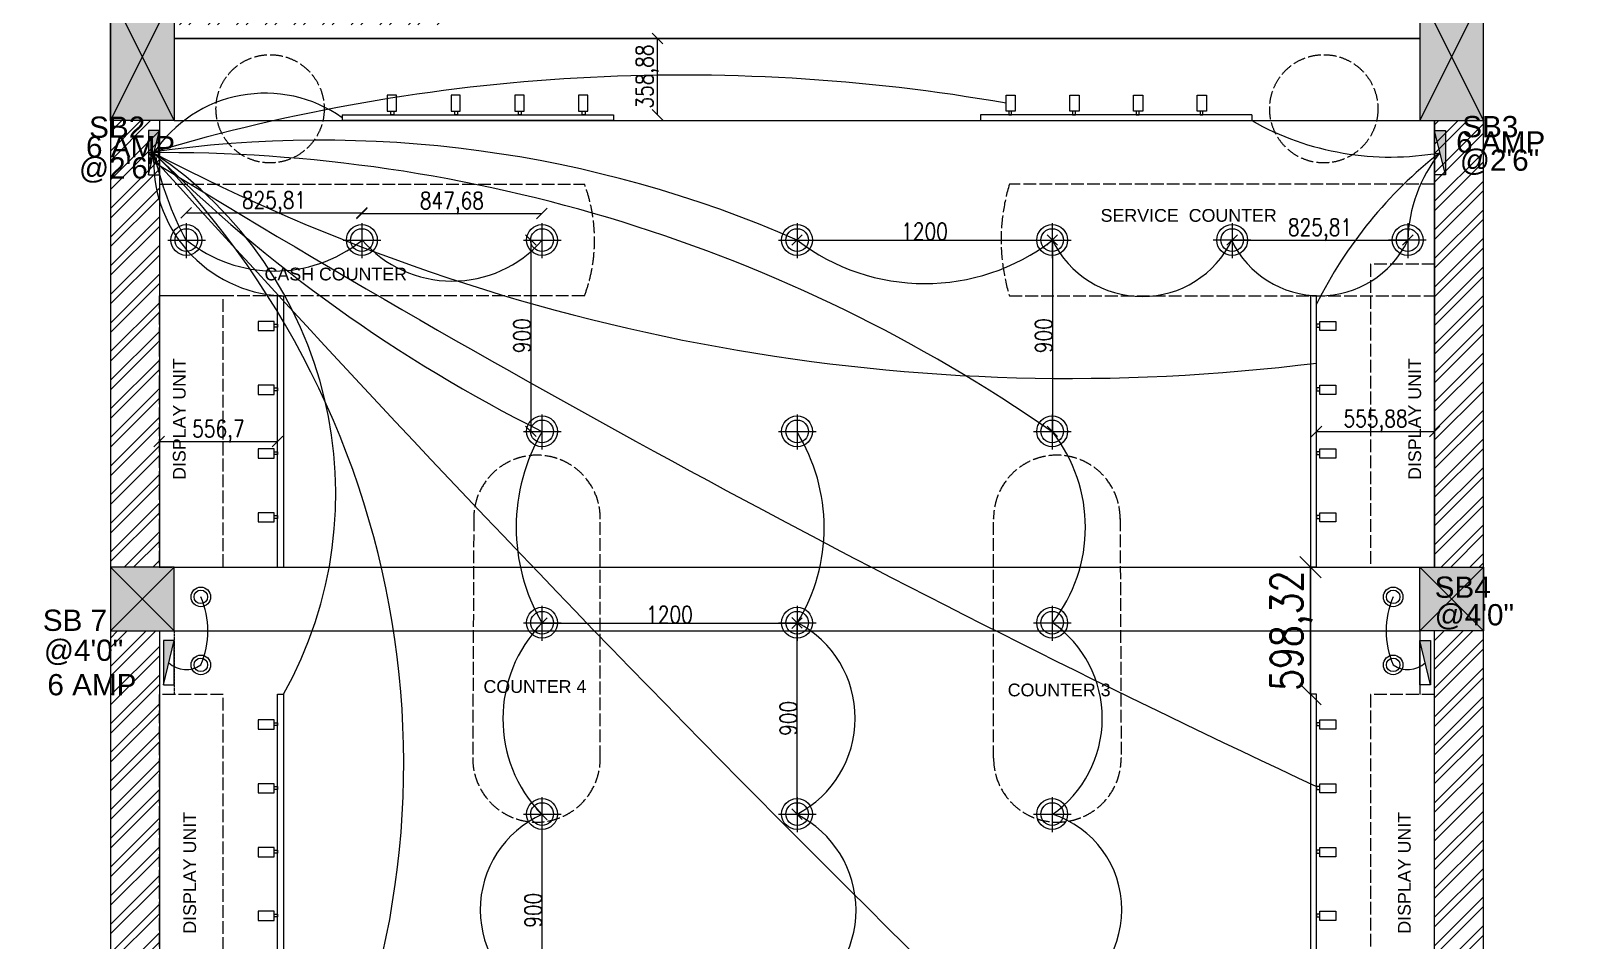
# Model space of a CAD drawing. Header units: millimetres. Extents: x 1926 to 160733, y 10813 to 39285.
# Drawn here: x 120307 to 127600, y 25668 to 29948 of the extents above; entities that cross this region are included whole.
import ezdxf

# ---------------------------------------------------------------- set-up
doc = ezdxf.new("R2010")
doc.units = ezdxf.units.MM
doc.linetypes.add('ACAD_ISO02W100', pattern=[15, 12, -3])
doc.layers.get('Defpoints').update_dxf_attribs({"lineweight": 0})
for name, color, linetype, lineweight in [('celling', 30, 'Continuous', 0), ('COLOUNM', 7, 'Continuous', 0), ('furn 2', 253, 'ACAD_ISO02W100', 0), ('hatch', 7, 'Continuous', 0), ('TEXT', 7, 'Continuous', 5), ('txt', 5, 'Continuous', 0), ('wall', 250, 'Continuous', 0), ('wire', 84, 'Continuous', 0)]:
    doc.layers.add(name, color=color, linetype=linetype, lineweight=lineweight)
doc.styles.add('DIM_FONT', font='SIMPLEX.shx', dxfattribs={"width": 0.8})
doc.styles.get("Standard").update_dxf_attribs({"font": 'arial.ttf'})
doc.dimstyles.new('ISO-25', dxfattribs={"dimtxt": 2.5, "dimasz": 2.5, "dimexe": 1.25, "dimexo": 0.625, "dimtad": 1, "dimtxsty": 'Standard', "dimcen": 2.5, "dimadec": 0, "dimazin": 0, "dimtfac": 1, "dimtmove": 0, "dimatfit": 3, "dimfxl": 1, "dimarcsym": 0})

# ---------------------------------------------------------------- blocks, each defined once
blk = doc.blocks.new('_Oblique')
at = {"color": 0, "linetype": 'ByBlock', "lineweight": -2}
blk.add_line((-0.5, -0.5), (0.5, 0.5), dxfattribs=at)
blk = doc.blocks.new('*D191')
at = {"color": 0, "lineweight": 0, "transparency": 16777216}
blk.add_line((121037.7, 29092), (121863.5, 29092), dxfattribs=at)
at = {"layer": 'Defpoints', "color": 0, "transparency": 16777216}
for p in [(121863.5, 29092), (121037.7, 28964.8), (121863.5, 28964.8)]:
    blk.add_point(p, dxfattribs=at)
at = {"color": 0, "lineweight": 0, "transparency": 16777216, "xscale": 50, "yscale": 50, "zscale": 50, "rotation": 180}
blk.add_blockref('_Oblique', (121037.7, 29092), dxfattribs=at)
at = {"color": 0, "lineweight": 0, "transparency": 16777216, "xscale": 50, "yscale": 50, "zscale": 50}
blk.add_blockref('_Oblique', (121863.5, 29092), dxfattribs=at)
at = {"color": 0, "transparency": 16777216, "insert": (121450.6, 29140.2), "char_height": 80, "attachment_point": 5, "style": 'DIM_FONT'}
blk.add_mtext('825,81', dxfattribs=at)
blk = doc.blocks.new('*D192')
at = {"color": 0, "lineweight": 0, "transparency": 16777216}
blk.add_line((121863.5, 29089.8), (122711.2, 29089.8), dxfattribs=at)
at = {"layer": 'Defpoints', "color": 0, "transparency": 16777216}
for p in [(122711.2, 29089.8), (121863.5, 28964.8), (122711.2, 28964.8)]:
    blk.add_point(p, dxfattribs=at)
at = {"color": 0, "lineweight": 0, "transparency": 16777216, "xscale": 50, "yscale": 50, "zscale": 50, "rotation": 180}
blk.add_blockref('_Oblique', (121863.5, 29089.8), dxfattribs=at)
at = {"color": 0, "lineweight": 0, "transparency": 16777216, "xscale": 50, "yscale": 50, "zscale": 50}
blk.add_blockref('_Oblique', (122711.2, 29089.8), dxfattribs=at)
at = {"color": 0, "transparency": 16777216, "insert": (122287.3, 29138), "char_height": 80, "attachment_point": 5, "style": 'DIM_FONT'}
blk.add_mtext('847,68', dxfattribs=at)
blk = doc.blocks.new('*D324')
at = {"color": 0, "lineweight": 0, "transparency": 16777216}
blk.add_line((120910.4, 28016.9), (121467.1, 28016.9), dxfattribs=at)
at = {"layer": 'Defpoints', "color": 0, "transparency": 16777216}
for p in [(120910.4, 28064.6), (121467.1, 28064.4), (121467.1, 28016.9)]:
    blk.add_point(p, dxfattribs=at)
at = {"color": 0, "lineweight": 0, "transparency": 16777216, "xscale": 50, "yscale": 50, "zscale": 50, "rotation": 180}
blk.add_blockref('_Oblique', (120910.4, 28016.9), dxfattribs=at)
at = {"color": 0, "lineweight": 0, "transparency": 16777216, "xscale": 50, "yscale": 50, "zscale": 50}
blk.add_blockref('_Oblique', (121467.1, 28016.9), dxfattribs=at)
at = {"color": 0, "transparency": 16777216, "insert": (121188.7, 28065.2), "char_height": 80, "attachment_point": 5, "style": 'DIM_FONT'}
blk.add_mtext('556,7', dxfattribs=at)
blk = doc.blocks.new('*D193')
at = {"color": 0, "lineweight": 0, "transparency": 16777216}
blk.add_line((122658.4, 28964.8), (122658.4, 28064.8), dxfattribs=at)
at = {"layer": 'Defpoints', "color": 0, "transparency": 16777216}
for p in [(122711.2, 28964.8), (122658.4, 28064.8), (122711.2, 28064.8)]:
    blk.add_point(p, dxfattribs=at)
at = {"color": 0, "lineweight": 0, "transparency": 16777216, "xscale": 50, "yscale": 50, "zscale": 50}
for p, rotation in [((122658.4, 28964.8), 90), ((122658.4, 28064.8), 270)]:
    blk.add_blockref('_Oblique', p, dxfattribs=dict(at, rotation=rotation))
at = {"color": 0, "transparency": 16777216, "insert": (122617.8, 28514.8), "char_height": 80, "attachment_point": 5, "rotation": 90, "style": 'DIM_FONT'}
blk.add_mtext('900', dxfattribs=at)
blk = doc.blocks.new('*D325')
at = {"color": 0, "lineweight": 0, "transparency": 16777216}
blk.add_line((122711.2, 27162.2), (123911.2, 27162.2), dxfattribs=at)
at = {"layer": 'Defpoints', "color": 0, "transparency": 16777216}
for p in [(122711.2, 27164.8), (123911.2, 27164.8), (123911.2, 27162.2)]:
    blk.add_point(p, dxfattribs=at)
at = {"color": 0, "lineweight": 0, "transparency": 16777216, "xscale": 50, "yscale": 50, "zscale": 50, "rotation": 180}
blk.add_blockref('_Oblique', (122711.2, 27162.2), dxfattribs=at)
at = {"color": 0, "lineweight": 0, "transparency": 16777216, "xscale": 50, "yscale": 50, "zscale": 50}
blk.add_blockref('_Oblique', (123911.2, 27162.2), dxfattribs=at)
at = {"color": 0, "transparency": 16777216, "insert": (123311.2, 27202.8), "char_height": 80, "attachment_point": 5, "style": 'DIM_FONT'}
blk.add_mtext('1200', dxfattribs=at)
blk = doc.blocks.new('*D326')
at = {"color": 0, "lineweight": 0, "transparency": 16777216}
blk.add_line((125112.5, 28964.8), (125112.5, 28064.8), dxfattribs=at)
at = {"layer": 'Defpoints', "color": 0, "transparency": 16777216}
for p in [(125112.5, 28964.8), (125112.5, 28064.8), (125112.5, 28064.8)]:
    blk.add_point(p, dxfattribs=at)
at = {"color": 0, "lineweight": 0, "transparency": 16777216, "xscale": 50, "yscale": 50, "zscale": 50}
for p, rotation in [((125112.5, 28964.8), 90), ((125112.5, 28064.8), 270)]:
    blk.add_blockref('_Oblique', p, dxfattribs=dict(at, rotation=rotation))
at = {"color": 0, "transparency": 16777216, "insert": (125071.9, 28514.8), "char_height": 80, "attachment_point": 5, "rotation": 90, "style": 'DIM_FONT'}
blk.add_mtext('900', dxfattribs=at)
blk = doc.blocks.new('*D327')
at = {"color": 0, "lineweight": 0, "transparency": 16777216}
blk.add_line((125958.8, 28964.8), (126784.7, 28964.8), dxfattribs=at)
at = {"layer": 'Defpoints', "color": 0, "transparency": 16777216}
for p in [(125958.8, 28962.2), (126784.7, 28964.8), (126784.7, 28962.2)]:
    blk.add_point(p, dxfattribs=at)
at = {"color": 0, "lineweight": 0, "transparency": 16777216, "xscale": 50, "yscale": 50, "zscale": 50, "rotation": 180}
blk.add_blockref('_Oblique', (125958.8, 28964.8), dxfattribs=at)
at = {"color": 0, "lineweight": 0, "transparency": 16777216, "xscale": 50, "yscale": 50, "zscale": 50}
blk.add_blockref('_Oblique', (126784.7, 28964.8), dxfattribs=at)
at = {"color": 0, "transparency": 16777216, "insert": (126371.8, 29013), "char_height": 80, "attachment_point": 5, "style": 'DIM_FONT'}
blk.add_mtext('825,81', dxfattribs=at)
blk = doc.blocks.new('*D328')
at = {"color": 0, "lineweight": 0, "transparency": 16777216}
blk.add_line((126355.3, 28064.4), (126911.2, 28064.4), dxfattribs=at)
at = {"layer": 'Defpoints', "color": 0, "transparency": 16777216}
for p in [(126355.3, 28064.4), (126911.2, 28064.4), (126911.2, 28064.4)]:
    blk.add_point(p, dxfattribs=at)
at = {"color": 0, "lineweight": 0, "transparency": 16777216, "xscale": 50, "yscale": 50, "zscale": 50, "rotation": 180}
blk.add_blockref('_Oblique', (126355.3, 28064.4), dxfattribs=at)
at = {"color": 0, "lineweight": 0, "transparency": 16777216, "xscale": 50, "yscale": 50, "zscale": 50}
blk.add_blockref('_Oblique', (126911.2, 28064.4), dxfattribs=at)
at = {"color": 0, "transparency": 16777216, "insert": (126633.2, 28112.6), "char_height": 80, "attachment_point": 5, "style": 'DIM_FONT'}
blk.add_mtext('555,88', dxfattribs=at)
blk = doc.blocks.new('*D329')
at = {"color": 0, "lineweight": 0, "transparency": 16777216}
blk.add_line((122711.2, 26262.2), (122711.2, 25362.2), dxfattribs=at)
at = {"layer": 'Defpoints', "color": 0, "transparency": 16777216}
for p in [(122711.2, 26262.2), (122711.2, 25362.2), (122711.2, 25362.2)]:
    blk.add_point(p, dxfattribs=at)
at = {"color": 0, "lineweight": 0, "transparency": 16777216, "xscale": 50, "yscale": 50, "zscale": 50}
for p, rotation in [((122711.2, 26262.2), 90), ((122711.2, 25362.2), 270)]:
    blk.add_blockref('_Oblique', p, dxfattribs=dict(at, rotation=rotation))
at = {"color": 0, "transparency": 16777216, "insert": (122670.5, 25812.2), "char_height": 80, "attachment_point": 5, "rotation": 90, "style": 'DIM_FONT'}
blk.add_mtext('900', dxfattribs=at)
blk = doc.blocks.new('*D194')
at = {"color": 0, "lineweight": 0, "transparency": 16777216}
blk.add_line((123911.2, 26264.8), (123911.2, 27164.8), dxfattribs=at)
at = {"layer": 'Defpoints', "color": 0, "transparency": 16777216}
for p in [(123911.2, 27164.8), (123911.2, 27164.8), (123911.2, 26264.8)]:
    blk.add_point(p, dxfattribs=at)
at = {"color": 0, "lineweight": 0, "transparency": 16777216, "xscale": 50, "yscale": 50, "zscale": 50}
for p, rotation in [((123911.2, 27164.8), 90), ((123911.2, 26264.8), 270)]:
    blk.add_blockref('_Oblique', p, dxfattribs=dict(at, rotation=rotation))
at = {"color": 0, "transparency": 16777216, "insert": (123870.5, 26714.8), "char_height": 80, "attachment_point": 5, "rotation": 90, "style": 'DIM_FONT'}
blk.add_mtext('900', dxfattribs=at)
blk = doc.blocks.new('*D333')
at = {"color": 0, "lineweight": 0, "transparency": 16777216}
blk.add_line((123911.2, 28964.8), (125111.2, 28964.8), dxfattribs=at)
at = {"layer": 'Defpoints', "color": 0, "transparency": 16777216}
for p in [(123911.2, 28964.8), (125111.2, 28964.8), (125111.2, 28964.8)]:
    blk.add_point(p, dxfattribs=at)
at = {"color": 0, "lineweight": 0, "transparency": 16777216, "xscale": 50, "yscale": 50, "zscale": 50, "rotation": 180}
blk.add_blockref('_Oblique', (123911.2, 28964.8), dxfattribs=at)
at = {"color": 0, "lineweight": 0, "transparency": 16777216, "xscale": 50, "yscale": 50, "zscale": 50}
blk.add_blockref('_Oblique', (125111.2, 28964.8), dxfattribs=at)
at = {"color": 0, "transparency": 16777216, "insert": (124511.2, 29005.4), "char_height": 80, "attachment_point": 5, "style": 'DIM_FONT'}
blk.add_mtext('1200', dxfattribs=at)
blk = doc.blocks.new('*D338')
at = {"color": 0, "lineweight": 0, "transparency": 16777216}
blk.add_line((123255, 29554.3), (123255, 29913.2), dxfattribs=at)
at = {"layer": 'Defpoints', "color": 0, "transparency": 16777216}
for p in [(122480.4, 29913.2), (123255, 29913.2), (122480.4, 29554.3)]:
    blk.add_point(p, dxfattribs=at)
at = {"color": 0, "lineweight": 0, "transparency": 16777216, "xscale": 50, "yscale": 50, "zscale": 50}
for p, rotation in [((123255, 29913.2), 90), ((123255, 29554.3), 270)]:
    blk.add_blockref('_Oblique', p, dxfattribs=dict(at, rotation=rotation))
at = {"color": 0, "transparency": 16777216, "insert": (123206.7, 29733.7), "char_height": 80, "attachment_point": 5, "rotation": 90, "style": 'DIM_FONT'}
blk.add_mtext('358,88', dxfattribs=at)
blk = doc.blocks.new('*D349')
at = {"color": 0, "lineweight": -2, "transparency": 16777216}
blk.add_line((126327.2, 27426.2), (126327.2, 26827.9), dxfattribs=at)
at = {"layer": 'Defpoints', "color": 0, "transparency": 16777216}
for p in [(126327.2, 27426.2), (126327.2, 26827.9), (126327.2, 26827.9)]:
    blk.add_point(p, dxfattribs=at)
at = {"color": 0, "lineweight": -2, "transparency": 16777216, "xscale": 100, "yscale": 100, "zscale": 100}
for p, rotation in [((126327.2, 27426.2), 90), ((126327.2, 26827.9), 270)]:
    blk.add_blockref('_Oblique', p, dxfattribs=dict(at, rotation=rotation))
at = {"color": 0, "transparency": 16777216, "insert": (126237.3, 27127.1), "char_height": 150, "attachment_point": 5, "rotation": 90, "style": 'DIM_FONT'}
blk.add_mtext('598,32', dxfattribs=at)

msp = doc.modelspace()

# ---------------------------------------------------------------- hatches: boundary and pattern name
at = {"layer": 'hatch', "linetype": 'Continuous', "ltscale": 3, "true_color": 0xc7c8ca}
h = msp.add_hatch(dxfattribs=at)
h.set_pattern_fill('ANSI32', color=9, scale=10)
h.set_pattern_definition([(45, (-1042658.48, 18299.64), (-67.351921, 67.351921), []), (45, (-1042613.58, 18299.64), (-67.351921, 67.351921), [])])
h.paths.add_polyline_path([(127141.171, 31926.232), (126911.171, 31926.232), (126911.171, 30126.232), (127141.171, 30126.232)])
h.paths.add_polyline_path([(122261.171, 31926.232), (122111.171, 31926.232), (122111.171, 30876.232), (122261.171, 30876.232)])
h.paths.add_polyline_path([(120911.171, 31926.232), (120681.171, 31926.232), (120681.171, 30126.232), (120911.171, 30126.232)])
h.paths.add_polyline_path([(122261.171, 30126.232), (120981.171, 30126.232), (120981.171, 29976.232), (122261.171, 29976.232)])
h.paths.add_polyline_path([(120911.171, 29526.232), (120681.171, 29526.232), (120681.171, 27426.232), (120911.171, 27426.232)])
h.paths.add_polyline_path([(120911.171, 27126.232), (120681.171, 27126.232), (120681.171, 25026.232), (120911.171, 25026.232)])
h.paths.add_polyline_path([(127141.171, 27126.232), (126911.171, 27126.232), (126911.171, 25026.232), (127141.171, 25026.232)])
h.paths.add_polyline_path([(120911.171, 24426.232), (120681.171, 24426.232), (120681.171, 22926.232), (120911.171, 22926.232)])
h.paths.add_polyline_path([(127141.171, 24426.232), (126911.171, 24426.232), (126911.171, 22926.232), (127141.171, 22926.232)])
h.paths.add_polyline_path([(127141.171, 29526.232), (126911.171, 29526.232), (126911.171, 27426.232), (127141.171, 27426.232)])
h.paths.add_polyline_path([(121196.786, 30828.781), (122004.753, 30828.781), (122004.753, 31299.653), (121196.786, 31299.653)], flags=9)
h.paths.add_polyline_path([(117865.473, 12656.425), (125838.119, 12656.425), (125838.119, 13377.673), (117865.473, 13377.673)], flags=9)
h.paths.add_polyline_path([(127185.775, 29717.371), (127598.428, 29717.371), (127598.428, 30026.478), (127185.775, 30026.478)], flags=9)
h.paths.add_polyline_path([(127185.775, 27132.34), (127598.428, 27132.34), (127598.428, 27441.446), (127185.775, 27441.446)], flags=9)
h.paths.add_polyline_path([(127185.775, 24617.371), (127598.428, 24617.371), (127598.428, 24926.478), (127185.775, 24926.478)], flags=9)
h.paths.add_polyline_path([(120256.303, 29717.371), (120668.957, 29717.371), (120668.957, 30026.478), (120256.303, 30026.478)], flags=9)
h.paths.add_polyline_path([(120256.303, 27132.34), (120668.957, 27132.34), (120668.957, 27441.446), (120256.303, 27441.446)], flags=9)
h.paths.add_polyline_path([(119252.224, 10813.117), (128496.866, 10813.117), (128496.866, 11901.803), (119252.224, 11901.803)], flags=9)
h.paths.add_polyline_path([(133123.4, 11504.023), (133602.061, 11504.023), (133602.061, 12223.898), (133123.4, 12223.898)], flags=9)
h.paths.add_polyline_path([(117766.836, 13420.952), (125904.773, 13420.952), (125904.773, 14509.638), (117766.836, 14509.638)], flags=9)
h.paths.add_polyline_path([(115729.469, 12843.246), (116600.805, 12843.246), (116600.805, 14282.683), (115729.469, 14282.683)], flags=9)
h.paths.add_polyline_path([(116594.011, 13005.642), (117679.094, 13005.642), (117679.094, 14094.328), (116594.011, 14094.328)], flags=9)
h.paths.add_polyline_path([(124967.514, 20336.578), (126388.237, 20336.578), (126388.237, 20783.641), (124967.514, 20783.641)], flags=9)
h.paths.add_polyline_path([(121709.011, 17879.395), (123129.734, 17879.395), (123129.734, 18326.458), (121709.011, 18326.458)], flags=9)
h.paths.add_polyline_path([(123246.614, 27956.008), (125308.14, 27956.008), (125308.14, 28897.837), (123246.614, 28897.837)], flags=9)
h.paths.add_polyline_path([(131527.587, 21173.094), (132933.462, 21173.094), (132933.462, 21620.156), (131527.587, 21620.156)], flags=9)
h.paths.add_polyline_path([(131323.13, 18289.92), (133238.108, 18289.92), (133238.108, 18736.982), (131323.13, 18736.982)], flags=9)
h.paths.add_polyline_path([(120256.303, 24617.371), (120668.957, 24617.371), (120668.957, 24926.478), (120256.303, 24926.478)], flags=9)
h.paths.add_polyline_path([(128409.183, 26478.202), (130113.566, 26478.202), (130113.566, 27424.414), (128409.183, 27424.414)], flags=9)
h.paths.add_polyline_path([(118065.515, 26478.202), (119578.827, 26478.202), (119578.827, 27424.414), (118065.515, 27424.414)], flags=9)
h.paths.add_polyline_path([(124181.25, 22544.45), (124591.38, 22544.45), (124591.38, 22963.281), (124181.25, 22963.281)], flags=9)
h.paths.add_polyline_path([(121811.171, 32156.232), (121811.171, 31926.232), (127141.171, 31926.232), (130833.284, 31926.232), (130833.284, 32156.232)])
h.paths.add_polyline_path([(119781.171, 31926.232), (119781.171, 32156.232), (116989.059, 32156.232), (116989.059, 31926.232)])
h.paths.add_polyline_path([(120381.171, 32156.232), (120381.171, 31926.232), (121211.171, 31926.232), (121211.171, 32156.232)])
at = {"layer": 'TEXT', "true_color": 0xed1f24}
h = msp.add_hatch(color=240, dxfattribs=at)
h.dxf.hatch_style = 1
h.paths.add_polyline_path([(120911.171, 29479.704), (120859.972, 29479.704), (120859.972, 29271.298)])
h = msp.add_hatch(color=240, dxfattribs=at)
h.dxf.hatch_style = 1
h.paths.add_polyline_path([(126961.714, 29271.298), (126961.714, 29479.704), (126910.515, 29479.704)])
h = msp.add_hatch(color=240, dxfattribs=at)
h.dxf.hatch_style = 1
h.paths.add_polyline_path([(120981.171, 27080.628), (120929.972, 27080.628), (120929.972, 26872.221)])
h = msp.add_hatch(color=240, dxfattribs=at)
h.dxf.hatch_style = 1
h.paths.add_polyline_path([(126892.371, 26872.221), (126892.371, 27080.628), (126841.171, 27080.628)])
at = {"layer": 'wall', "true_color": 0xc7c8ca}
h = msp.add_hatch(color=9, dxfattribs=at)
h.dxf.hatch_style = 1
h.paths.add_polyline_path([(127141.171, 30126.232), (126841.171, 30126.232), (126841.171, 29526.232), (127141.171, 29526.232)])
h.paths.add_polyline_path([(120981.171, 30126.232), (120681.171, 30126.232), (120681.171, 29526.232), (120981.171, 29526.232)])
h.paths.add_polyline_path([(120981.171, 27426.232), (120681.171, 27426.232), (120681.171, 27126.232), (120981.171, 27126.232)])
h.paths.add_polyline_path([(127141.171, 27426.232), (126841.171, 27426.232), (126841.171, 27126.232), (127141.171, 27126.232)])
h.paths.add_polyline_path([(127141.171, 25026.232), (126841.171, 25026.232), (126841.171, 24426.232), (127141.171, 24426.232)])
h.paths.add_polyline_path([(120981.171, 25026.232), (120681.171, 25026.232), (120681.171, 24426.232), (120981.171, 24426.232)])

# ---------------------------------------------------------------- linework, layer by layer
msp.add_line((120982.093, 29913.168), (126839.593, 29913.168))
at = {"layer": 'celling'}
for p, q in [((121037.688, 29044.668), (121037.688, 28879.679)), ((121863.496, 29044.668), (121863.496, 28879.679)), ((122711.171, 29044.668), (122711.171, 28879.679)), ((123911.171, 29044.668), (123911.171, 28879.679)), ((125111.171, 29044.668), (125111.171, 28879.679)), ((125958.847, 29044.668), (125958.847, 28879.679)), ((126784.654, 29044.668), (126784.654, 28879.679)), ((120950.551, 28964.766), (121127.543, 28964.766)), ((121776.358, 28964.766), (121953.351, 28964.766)), ((122624.034, 28964.766), (122801.026, 28964.766)), ((123824.034, 28964.766), (124001.026, 28964.766)), ((125024.034, 28964.766), (125201.026, 28964.766)), ((126045.984, 28964.766), (125868.992, 28964.766)), ((126871.792, 28964.766), (126694.8, 28964.766)), ((122711.171, 28144.668), (122711.171, 27979.679)), ((123911.171, 28144.668), (123911.171, 27979.679)), ((125111.171, 28144.668), (125111.171, 27979.679)), ((122624.034, 28064.766), (122801.026, 28064.766)), ((123824.034, 28064.766), (124001.026, 28064.766)), ((125024.034, 28064.766), (125201.026, 28064.766)), ((122711.171, 27244.668), (122711.171, 27079.679)), ((123911.171, 27244.668), (123911.171, 27079.679)), ((125111.171, 27244.668), (125111.171, 27079.679)), ((122624.034, 27164.766), (122801.026, 27164.766)), ((123824.034, 27164.766), (124001.026, 27164.766)), ((125024.034, 27164.766), (125201.026, 27164.766)), ((122711.171, 26344.668), (122711.171, 26179.679)), ((123911.171, 26344.668), (123911.171, 26179.679)), ((125111.171, 26344.668), (125111.171, 26179.679)), ((122624.034, 26264.766), (122801.026, 26264.766)), ((123824.034, 26264.766), (124001.026, 26264.766)), ((125024.034, 26264.766), (125201.026, 26264.766))]:
    msp.add_line(p, q, dxfattribs=at)
for centre, radius in [((121038.138, 28964.766), 72.661), ((121863.945, 28964.766), 72.661), ((122711.621, 28964.766), 72.661), ((123911.621, 28964.766), 72.661), ((125111.621, 28964.766), 72.661), ((125958.397, 28964.766), 72.661), ((126784.205, 28964.766), 72.661), ((121038.138, 28964.766), 53.234), ((121863.945, 28964.766), 53.234), ((122711.621, 28964.766), 53.234), ((123911.621, 28964.766), 53.234), ((125111.621, 28964.766), 53.234), ((125958.397, 28964.766), 53.234), ((126784.205, 28964.766), 53.234), ((122711.621, 28064.766), 72.661), ((122711.621, 28064.766), 53.234), ((123911.621, 28064.766), 72.661), ((123911.621, 28064.766), 53.234), ((125111.621, 28064.766), 72.661), ((125111.621, 28064.766), 53.234), ((121106.242, 27286.143), 46.08), ((121106.242, 27286.143), 31.83), ((126716.1, 27286.143), 46.08), ((126716.1, 27286.143), 31.83), ((122711.621, 27164.766), 72.661), ((122711.621, 27164.766), 53.234), ((123911.621, 27164.766), 72.661), ((123911.621, 27164.766), 53.234), ((125111.621, 27164.766), 72.661), ((125111.621, 27164.766), 53.234), ((121106.242, 26966.322), 46.08), ((121106.242, 26966.322), 31.83), ((126716.1, 26966.322), 46.08), ((126716.1, 26966.322), 31.83), ((122711.621, 26264.766), 72.661), ((123911.621, 26264.766), 72.661), ((125111.621, 26264.766), 72.661), ((122711.621, 26264.766), 53.234), ((123911.621, 26264.766), 53.234), ((125111.621, 26264.766), 53.234)]:
    msp.add_circle(centre, radius, dxfattribs=at)
at = {"layer": 'COLOUNM'}
for points in [[(120681.171, 30126.232), (120981.171, 30126.232), (120981.171, 29526.232), (120681.171, 29526.232)], [(127141.171, 30126.232), (126841.171, 30126.232), (126841.171, 29526.232), (127141.171, 29526.232)], [(120681.171, 27126.232), (120981.171, 27126.232), (120981.171, 27426.232), (120681.171, 27426.232)], [(127141.171, 27126.232), (126841.171, 27126.232), (126841.171, 27426.232), (127141.171, 27426.232)]]:
    msp.add_lwpolyline(points, close=True, dxfattribs=at)
at = {"layer": 'furn 2', "ltscale": 5}
for p, q in [((120910.369, 29227.008), (122911.483, 29227.008)), ((126911.317, 29227.008), (124910.203, 29227.008)), ((126911.317, 28851.645), (126610.074, 28851.645)), ((126610.074, 28851.645), (126610.074, 27426.722)), ((122911.483, 28702.525), (120910.369, 28702.525)), ((124910.203, 28702.525), (126911.317, 28702.525)), ((126610.074, 27426.722), (126911.317, 27426.722)), ((126911.317, 26826.617), (126610.074, 26826.617)), ((126610.074, 26826.617), (126610.074, 25026.331))]:
    msp.add_line(p, q, dxfattribs=at)
at = {"layer": 'furn 2'}
msp.add_line((120981.171, 27126.232), (120981.171, 26826.617), dxfattribs=at)
at = {"layer": 'furn 2', "ltscale": 5}
for points in [[(121211.612, 28702.525), (120910.354, 28702.525), (120910.354, 27426.722), (121211.612, 27426.722)], [(121211.597, 26826.617), (120910.354, 26826.617), (120910.354, 25026.331), (121211.597, 25026.331)]]:
    msp.add_lwpolyline(points, close=True, dxfattribs=at)
for points in [[(122390.269, 27655.017), (122385.499, 26527.77, 1.00397594), (122985.604, 26527.77), (122985.625, 27655.017)], [(125431.418, 27655.017), (125436.187, 26527.77, -1.00397594), (124836.082, 26527.77), (124836.061, 27655.017)]]:
    msp.add_lwpolyline(points, format="xyb", dxfattribs=at)
for centre in [(121432.117, 29581.993), (126389.569, 29581.993)]:
    msp.add_circle(centre, 254.528, dxfattribs=at)
for centre, radius, start, end in [((122206.279, 28964.766), 752.386, 339.6015365, 20.3984635), ((125779.591, 28964.766), 908.079, 163.2146246, 196.7853754), ((122687.947, 27655.017), 297.678, 359.3133784, 180.6866216), ((125133.739, 27655.017), 297.678, 359.3133784, 180.6866216)]:
    msp.add_arc(centre, radius, start, end, dxfattribs=at)
at = {"layer": 'TEXT'}
for p, q in [((120859.972, 29271.298), (120911.171, 29479.704)), ((126961.714, 29271.298), (126910.515, 29479.704)), ((120929.972, 26872.221), (120981.171, 27080.628)), ((126841.171, 27126.232), (126841.171, 26826.617)), ((126892.371, 26872.221), (126841.171, 27080.628))]:
    msp.add_line(p, q, dxfattribs=at)
for points in [[(120911.171, 29479.704), (120859.972, 29479.704), (120859.972, 29271.298), (120911.171, 29271.298)], [(126910.515, 29479.704), (126961.714, 29479.704), (126961.714, 29271.298), (126910.515, 29271.298)], [(120981.171, 27080.628), (120929.972, 27080.628), (120929.972, 26872.221), (120981.171, 26872.221)], [(126841.171, 27080.628), (126892.371, 27080.628), (126892.371, 26872.221), (126841.171, 26872.221)]]:
    msp.add_lwpolyline(points, close=True, dxfattribs=at)
msp.add_arc((127475.096, 28943.457), 690.77, 141.2845411, 178.2321768, dxfattribs=at)
at = {"layer": 'txt'}
for p, q in [((121771.383, 29554.293), (121771.383, 29526.232)), ((126050.304, 29554.293), (126050.304, 29526.232)), ((121467.054, 27426.232), (121495.115, 27426.232)), ((126355.289, 27426.232), (126327.228, 27426.232))]:
    msp.add_line(p, q, dxfattribs=at)
for points in [[(122027.074, 29570.218), (122027.074, 29645.928), (121983.694, 29645.928), (121983.694, 29570.218)], [(122327.074, 29570.218), (122327.074, 29645.928), (122283.694, 29645.928), (122283.694, 29570.218)], [(122627.074, 29570.218), (122627.074, 29645.928), (122583.694, 29645.928), (122583.694, 29570.218)], [(122927.074, 29570.218), (122927.074, 29645.928), (122883.694, 29645.928), (122883.694, 29570.218)], [(124894.612, 29570.218), (124894.612, 29645.928), (124937.992, 29645.928), (124937.992, 29570.218)], [(125194.612, 29570.218), (125194.612, 29645.928), (125237.992, 29645.928), (125237.992, 29570.218)], [(125494.612, 29570.218), (125494.612, 29645.928), (125537.992, 29645.928), (125537.992, 29570.218)], [(125794.612, 29570.218), (125794.612, 29645.928), (125837.992, 29645.928), (125837.992, 29570.218)], [(122014.131, 29570.218), (122014.131, 29554.293), (122000.62, 29554.293), (122000.62, 29570.218)], [(122314.131, 29570.218), (122314.131, 29554.293), (122300.62, 29554.293), (122300.62, 29570.218)], [(122614.131, 29570.218), (122614.131, 29554.293), (122600.62, 29554.293), (122600.62, 29570.218)], [(122914.131, 29570.218), (122914.131, 29554.293), (122900.62, 29554.293), (122900.62, 29570.218)], [(124907.555, 29570.218), (124907.555, 29554.293), (124921.066, 29554.293), (124921.066, 29570.218)], [(125207.555, 29570.218), (125207.555, 29554.293), (125221.066, 29554.293), (125221.066, 29570.218)], [(125507.555, 29570.218), (125507.555, 29554.293), (125521.066, 29554.293), (125521.066, 29570.218)], [(125807.555, 29570.218), (125807.555, 29554.293), (125821.066, 29554.293), (125821.066, 29570.218)], [(121451.129, 28581.924), (121375.419, 28581.924), (121375.419, 28538.544), (121451.129, 28538.544)], [(121451.129, 28568.981), (121467.054, 28568.981), (121467.054, 28555.47), (121451.129, 28555.47)], [(126371.214, 28568.981), (126355.289, 28568.981), (126355.289, 28555.47), (126371.214, 28555.47)], [(126371.214, 28581.924), (126446.924, 28581.924), (126446.924, 28538.544), (126371.214, 28538.544)], [(121451.129, 28281.924), (121375.419, 28281.924), (121375.419, 28238.544), (121451.129, 28238.544)], [(121451.129, 28268.981), (121467.054, 28268.981), (121467.054, 28255.47), (121451.129, 28255.47)], [(126371.214, 28268.981), (126355.289, 28268.981), (126355.289, 28255.47), (126371.214, 28255.47)], [(126371.214, 28281.924), (126446.924, 28281.924), (126446.924, 28238.544), (126371.214, 28238.544)], [(121451.129, 27981.924), (121375.419, 27981.924), (121375.419, 27938.544), (121451.129, 27938.544)], [(121451.129, 27968.981), (121467.054, 27968.981), (121467.054, 27955.47), (121451.129, 27955.47)], [(126371.214, 27968.981), (126355.289, 27968.981), (126355.289, 27955.47), (126371.214, 27955.47)], [(126371.214, 27981.924), (126446.924, 27981.924), (126446.924, 27938.544), (126371.214, 27938.544)], [(121451.129, 27681.924), (121375.419, 27681.924), (121375.419, 27638.544), (121451.129, 27638.544)], [(121451.129, 27668.981), (121467.054, 27668.981), (121467.054, 27655.47), (121451.129, 27655.47)], [(126371.214, 27668.981), (126355.289, 27668.981), (126355.289, 27655.47), (126371.214, 27655.47)], [(126371.214, 27681.924), (126446.924, 27681.924), (126446.924, 27638.544), (126371.214, 27638.544)], [(121451.129, 26707.308), (121375.419, 26707.308), (121375.419, 26663.928), (121451.129, 26663.928)], [(121451.129, 26694.365), (121467.054, 26694.365), (121467.054, 26680.854), (121451.129, 26680.854)], [(126371.214, 26694.365), (126355.289, 26694.365), (126355.289, 26680.854), (126371.214, 26680.854)], [(126371.214, 26707.308), (126446.924, 26707.308), (126446.924, 26663.928), (126371.214, 26663.928)], [(121451.129, 26407.308), (121375.419, 26407.308), (121375.419, 26363.928), (121451.129, 26363.928)], [(126371.214, 26407.308), (126446.924, 26407.308), (126446.924, 26363.928), (126371.214, 26363.928)], [(121451.129, 26394.365), (121467.054, 26394.365), (121467.054, 26380.854), (121451.129, 26380.854)], [(126371.214, 26394.365), (126355.289, 26394.365), (126355.289, 26380.854), (126371.214, 26380.854)], [(121451.129, 26107.308), (121375.419, 26107.308), (121375.419, 26063.928), (121451.129, 26063.928)], [(126371.214, 26107.308), (126446.924, 26107.308), (126446.924, 26063.928), (126371.214, 26063.928)], [(121451.129, 26094.365), (121467.054, 26094.365), (121467.054, 26080.854), (121451.129, 26080.854)], [(126371.214, 26094.365), (126355.289, 26094.365), (126355.289, 26080.854), (126371.214, 26080.854)], [(121451.129, 25807.308), (121375.419, 25807.308), (121375.419, 25763.928), (121451.129, 25763.928)], [(121451.129, 25794.365), (121467.054, 25794.365), (121467.054, 25780.854), (121451.129, 25780.854)], [(126371.214, 25794.365), (126355.289, 25794.365), (126355.289, 25780.854), (126371.214, 25780.854)], [(126371.214, 25807.308), (126446.924, 25807.308), (126446.924, 25763.928), (126371.214, 25763.928)]]:
    msp.add_lwpolyline(points, close=True, dxfattribs=at)
for points in [[(121771.383, 29554.293), (123047.675, 29554.293), (123047.675, 29526.232), (121771.383, 29526.232)], [(126050.304, 29554.293), (124774.011, 29554.293), (124774.011, 29526.232), (126050.304, 29526.232)], [(121467.054, 27426.232), (121467.054, 28702.525), (121495.115, 28702.525), (121495.115, 27426.232)], [(126355.289, 27426.232), (126355.289, 28702.525), (126327.228, 28702.525), (126327.228, 27426.232)], [(121467.054, 25035.751), (121467.054, 26827.909), (121495.115, 26827.909), (121495.115, 25035.751)], [(126355.289, 25035.751), (126355.289, 26827.909), (126327.228, 26827.909), (126327.228, 25035.751)]]:
    msp.add_lwpolyline(points, dxfattribs=at)
at = {"layer": 'wall'}
for p, q in [((120681.171, 31926.232), (120681.171, 22626.232)), ((127141.171, 22626.232), (127141.171, 31926.232)), ((120681.171, 29526.232), (120981.171, 30126.232)), ((120681.171, 30126.232), (120981.171, 29526.232)), ((126841.171, 29526.232), (127141.171, 30126.232)), ((126841.171, 30126.232), (127141.171, 29526.232)), ((120911.171, 29526.232), (120911.171, 27426.232)), ((120981.171, 29526.232), (126841.171, 29526.232)), ((126911.171, 29526.232), (126911.171, 27426.232)), ((120981.171, 27426.232), (120681.171, 27126.232)), ((120681.171, 27426.232), (120981.171, 27126.232)), ((120981.171, 27426.232), (126841.171, 27426.232)), ((127141.171, 27426.232), (126841.171, 27126.232)), ((126841.171, 27426.232), (127141.171, 27126.232)), ((120981.171, 27126.232), (126841.171, 27126.232))]:
    msp.add_line(p, q, dxfattribs=at)
for points in [[(120911.171, 29526.232), (120911.171, 27426.232)], [(126911.171, 27426.232), (126911.171, 29526.232)], [(120911.171, 27126.232), (120911.171, 25026.232)], [(126911.171, 25026.232), (126911.171, 27126.232)]]:
    msp.add_lwpolyline(points, dxfattribs=at)
at = {"layer": 'wire'}
for centre, radius, start, end in [((123376.496, 20979.25), 8761.351, 80.0217551, 106.5110945), ((121408.824, 29025.908), 629.292, 54.8207506, 146.252553), ((126703.235, 30685.141), 1330.185, 240.6030004, 280.0828858), ((121669.446, 23850.295), 5584.187, 66.3316693, 98.3348639), ((120928.851, 22061.299), 7314.526, 55.125359, 90.5395486), ((185769.931, 87818.163), 87343.274, 221.99876769, 227.1516233), ((121515.703, 29333.13), 631.554, 176.1531058, 266.8577429), ((149738.372, 76489.214), 55283.474, 238.5380537, 244.9779537), ((125835.819, 34347.74), 7017.063, 225.1326022, 243.5579295), ((122426.095, 29707.803), 1575.956, 192.1725974, 208.2375606), ((125196.374, 37604.895), 9291.213, 242.3588456, 277.1653022), ((119810.686, 27770.841), 1930.394, 330.7601766, 56.1527509), ((117965.057, 26503.004), 4095.642, 329.5312271, 44.5079393), ((128216.059, 27739.287), 2077.367, 128.0346385, 153.6029578), ((121452.891, 29478.315), 659.545, 231.1363368, 308.5032272), ((122289.148, 29333.817), 562.337, 221.0168033, 318.6320736), ((124512.862, 29745.965), 986.054, 232.3959752, 307.35639), ((125535.169, 29167.493), 468.456, 205.726326, 334.3574638), ((126370.425, 29162.327), 460.052, 205.7950597, 334.2103105), ((123479.654, 27613.607), 889.958, 149.5394936, 210.2875422), ((123181.807, 27611.768), 857.226, 328.4687158, 31.6966124), ((124543.122, 27613.47), 724.956, 321.7612927, 38.2387073), ((120740.364, 27126.232), 399.297, 336.3918008, 23.6081992), ((127081.978, 27126.232), 399.297, 156.3918008, 203.6081992), ((123170.279, 26712.139), 642.892, 135.5718293, 224.0970372), ((123676.767, 26715.091), 508.307, 297.6338615, 62.2089227), ((124797.347, 26713.943), 550.075, 304.7860104, 55.0415223), ((121037.009, 27062.367), 118.398, 226.5419485, 305.7857126), ((126785.334, 27062.367), 118.398, 234.2142874, 313.4580515), ((122912.169, 25813.773), 491.389, 114.1445821, 246.0288819), ((123687.053, 25813.129), 501.866, 296.6973032, 63.4761608), ((124966.908, 25814.766), 472.559, 287.7750782, 72.2249218)]:
    msp.add_arc(centre, radius, start, end, dxfattribs=at)

# ---------------------------------------------------------------- texts
for s, p in [('SERVICE  COUNTER ', (125339.521, 29050.552)), ('CASH COUNTER ', (121405.922, 28774.774)), ('COUNTER 4', (122435.938, 26834.594)), ('COUNTER 3', (124902.403, 26818.357))]:
    msp.add_text(s, height=60).set_placement(p)
for p in [(121034.839, 27836.247), (126847.504, 27836.247), (121083.873, 25701.871), (126798.469, 25701.871)]:
    msp.add_text('DISPLAY UNIT', height=60, rotation=90).set_placement(p)
at = {"layer": 'TEXT'}
for s, p in [('SB2', (120580.581, 29445.629)), ('SB3', (127040.86, 29448.257)), ('6 AMP ', (127012.19, 29376.039)), ('6 AMP ', (120565.964, 29353.273)), ('@2\'6"', (127029.624, 29290.708)), ('@2\'6"', (120532.976, 29253.874)), ('SB4', (126911.171, 27281.864)), ('SB 7 ', (120362.7, 27126.232)), ('@4\'0"', (126911.171, 27152.158)), ('@4\'0"', (120367.791, 26985.307)), ('6 AMP ', (120384.322, 26823.205))]:
    msp.add_text(s, height=100, dxfattribs=at).set_placement(p)

# ---------------------------------------------------------------- dimensions: what is measured, and where the dimension line sits
dim = msp.add_linear_dim(base=(123254.9676, 29913.1681), p1=(122480.4433, 29554.2928), p2=(122480.4433, 29913.1681), angle=90, dimstyle='ISO-25', override={"dimtxt": 80, "dimasz": 50, "dimtxsty": 'DIM_FONT', "dimblk1": 'Oblique', "dimblk2": 'Oblique', "dimsah": 1, "dimse1": 1, "dimse2": 1, "dimlwd": 0})
dim.commit()
dim.dimension.update_dxf_attribs({"geometry": '*D338', "text_midpoint": (123254.9676, 29733.7304), "dimtype": 160})
for base, p1, p2, picture, middle in [((121863.496, 29091.967), (121037.688, 28964.766), (121863.496, 28964.766), '*D191', (121450.592, 29140.211)), ((122711.1714, 29089.7662), (121863.4962, 28964.7664), (122711.1714, 28964.7664), '*D192', (122287.3338, 29138.0103)), ((125111.171, 28964.766), (123911.171, 28964.766), (125111.171, 28964.766), '*D333', (124511.171, 29005.391)), ((126784.654, 28964.766), (125958.847, 28962.173), (126784.654, 28962.173), '*D327', (126371.751, 29013.01)), ((126911.171, 28064.378), (126355.289, 28064.378), (126911.171, 28064.378), '*D328', (126633.23, 28112.622)), ((121467.054, 28016.941), (120910.354, 28064.623), (121467.054, 28064.378), '*D324', (121188.704, 28065.185)), ((123911.171, 27162.173), (122711.171, 27164.766), (123911.171, 27164.766), '*D325', (123311.171, 27202.798))]:
    dim = msp.add_linear_dim(base=base, p1=p1, p2=p2, dimstyle='ISO-25', override={"dimtxt": 80, "dimasz": 50, "dimtxsty": 'DIM_FONT', "dimblk1": 'Oblique', "dimblk2": 'Oblique', "dimsah": 1, "dimse1": 1, "dimse2": 1, "dimlwd": 0})
    dim.commit()
    dim.dimension.update_dxf_attribs({"geometry": picture, "text_midpoint": middle})
for base, p1, p2, override, picture, middle in [((122658.387, 28064.766), (122711.171, 28964.766), (122711.171, 28064.766), {"dimtxt": 80, "dimasz": 50, "dimtxsty": 'DIM_FONT', "dimblk1": 'Oblique', "dimblk2": 'Oblique', "dimsah": 1, "dimse1": 1, "dimse2": 1, "dimlwd": 0}, '*D193', (122617.762, 28514.766)), ((125112.53, 28064.766), (125112.53, 28964.766), (125112.53, 28064.766), {"dimtxt": 80, "dimasz": 50, "dimtxsty": 'DIM_FONT', "dimblk1": 'Oblique', "dimblk2": 'Oblique', "dimsah": 1, "dimse1": 1, "dimse2": 1, "dimlwd": 0}, '*D326', (125071.905, 28514.766)), ((126327.228, 26827.909), (126327.228, 27426.232), (126327.228, 26827.909), {"dimtxt": 150, "dimasz": 100, "dimtxsty": 'DIM_FONT', "dimblk1": 'Oblique', "dimblk2": 'Oblique', "dimsah": 1, "dimse1": 1, "dimse2": 1}, '*D349', (126237.317, 27127.071)), ((123911.171, 27164.766), (123911.171, 26264.766), (123911.171, 27164.766), {"dimtxt": 80, "dimasz": 50, "dimtxsty": 'DIM_FONT', "dimblk1": 'Oblique', "dimblk2": 'Oblique', "dimsah": 1, "dimse1": 1, "dimse2": 1, "dimlwd": 0}, '*D194', (123870.546, 26714.766)), ((122711.171, 25362.173), (122711.171, 26262.173), (122711.171, 25362.173), {"dimtxt": 80, "dimasz": 50, "dimtxsty": 'DIM_FONT', "dimblk1": 'Oblique', "dimblk2": 'Oblique', "dimsah": 1, "dimse1": 1, "dimse2": 1, "dimlwd": 0}, '*D329', (122670.546, 25812.173))]:
    dim = msp.add_linear_dim(base=base, p1=p1, p2=p2, angle=90, dimstyle='ISO-25', override=override)
    dim.commit()
    dim.dimension.update_dxf_attribs({"geometry": picture, "text_midpoint": middle})

doc.saveas('drawing.dxf')
